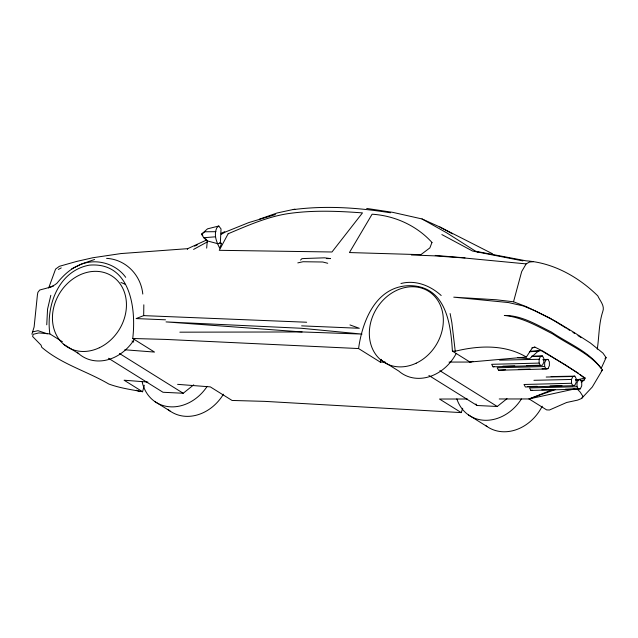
<?xml version="1.0" encoding="UTF-8"?>
<svg xmlns="http://www.w3.org/2000/svg" width="638" height="638" viewBox="0 0 638 638"><rect width="100%" height="100%" fill="white"/><g stroke="black" fill="none" stroke-linecap="round" stroke-linejoin="round"><path stroke-width="0.96" d="M165.505 319.805L136.141 318.577L143.678 315.627L143.829 304.812M124.785 349.784L154.508 352.072L132.736 338.499C136.373 308.146 130.248 261.7 89.328 265.145C58.369 270.863 45.904 305.777 49.844 333.897L62.444 341.753M46.749 324.814L47.563 309.095L50.817 295.306M206.664 248.126L207.278 240.901L205.691 238.732M385.312 362.129L380.336 362.137L358.572 348.555C362.496 320.109 376.54 285.274 410.736 285.672C446.018 286.781 450.723 323.657 452.398 351.107L469.943 362.049L526.35 357.057L532.228 348.037L534.859 347.096L543.249 351.323L578.522 373.326M220.349 242.998L221.027 228.93L218.778 226.011L207.502 228.851L201.544 234.186L203.737 237.719L207.278 240.901L218.029 243.764L220.349 242.998L221.53 243.437L220.006 247.424M597.264 349.177C599.186 336.681 598.739 323.777 602.735 311.671C605.079 305.817 599.975 300.865 597.798 295.88C578.594 276.98 553.345 262.768 526.079 260.822L475.677 251.276L446.895 232.942L422.021 218.954L392.785 212.358L366.683 208.435M219.703 248.222C216.465 241.754 213.586 235.063 216.776 227.854L218.778 226.011M31.9 334.176L34.117 326.983L37.419 294.876L37.897 292.316L39.731 290.019C45.665 288.28 52.021 287.419 56.91 283.296C62.811 276.063 69.566 269.308 78.291 265.607C94.257 257.481 115.287 262.856 125.702 277.323M566.225 328.139L549.82 318.051L526.597 306.766L513.526 301.782L521.685 271.549L526.151 263.893L529.588 262.011L533.28 261.7M49.844 333.897L38.79 332.924L33.16 334.312L32.618 336.505L41.063 345.158L41.781 347.319C61.423 364.186 86.736 371.069 108.755 384.004C119.617 388.016 131.268 389.659 142.577 391.74L144.316 385.248M380.336 362.137L381.205 359.338M177.603 384.355L210.301 386.875L232.065 400.457L264.595 401.358L461.25 412.611L462.71 408.256M48.64 288.081L55.586 269.084L59.366 266.317L76.48 261.484L92.813 257.752L120.973 253.565L187.708 248.661L206.68 239.968M513.526 301.782L496.093 299.756L453.754 297.172L508.382 302.548L523.2 305.905L535.115 310.81L555.61 321.313L573.666 332.199L590.421 343.029L602.974 353.141L606.1 357.615L601.179 368.429C589.113 351.442 568.139 343.459 551.312 331.983C536.462 324.678 521.461 315.244 504.315 315.459C521.868 317.134 537.403 326.138 552.795 333.985C569.495 345.373 590.11 353.356 602.416 369.912L592.303 386.987L581.561 398.479L577.709 400.098L566.648 402.482L549.47 410.003L546.638 409.891L529.093 398.949L499.219 398.973M539.134 363.094L539.134 359.282L540.514 356.323L542.467 355.964L543.847 358.404L543.847 362.224L542.467 365.175L540.514 365.542L493.03 366.81L491.659 364.314L539.134 363.094L540.514 365.542M547.994 359.409L546.04 359.776L544.661 362.727L544.669 366.547L546.048 368.987L548.002 368.628L549.382 365.67L549.374 361.858L547.994 359.409L543.058 359.505M571.481 383.271L571.481 379.458L572.86 376.5L574.814 376.141L576.194 378.581L576.194 382.401L574.814 385.352L572.86 385.719L525.377 386.987L524.005 384.491L571.481 383.271L572.86 385.719M580.341 379.586L578.387 379.953L577.007 382.912L577.015 386.724L578.395 389.164L580.349 388.805L581.728 385.846L581.728 382.034L580.341 379.586L575.404 379.682M581.266 382.425L584.256 379.953L585.15 378.047L565.276 364.8L540.992 350.501L530.25 351.275M187.341 249.394L187.708 248.661M581.561 398.479L583.052 396.525L580.157 392.067L577.422 389.204M300.538 260.081L301.91 258.677L304.789 258.494L324.575 257.824L330.38 258.573L326.457 258.589M605.007 358.62L606.1 357.615M601.267 370.933L602.416 369.912M540.992 350.501L538.185 351.211L529.476 358.811L517.697 357.615M108.476 358.261L162.993 392.266L183.21 393.255L193.713 384.842M428.903 375.471L477.033 405.497L497.249 406.478L507.011 398.67M193.585 249.41L207.414 241.858M221.234 234.305L225.557 231.945L248.844 222.558L275.464 214.575M58.385 269.411L61.248 267.888M71.639 268.893L81.162 264.124L94.591 259.491M221.139 233.341L224.759 231.69M194.534 246.132L197.23 244.912M50.29 287.307L53.608 285.928M574.79 388.917L529.093 398.949L553.042 389.451M529.093 398.949L555.076 389.635M259.578 219.097L277.107 212.988L294.876 209.136M469.943 362.049L472.854 361.379L469.943 362.049L449.032 362.073M531.948 347.766L534.859 347.096M32.41 331.951L38.033 330.683L47.26 333.794M297.802 262.896L303.066 261.732L322.764 262.003L327.717 263.271M576.513 379.945L585.15 378.047M493.03 366.81L494.338 366.531M544.669 366.547L497.193 367.767L498.557 370.263L505.471 369.713M577.015 386.724L529.54 387.944L530.904 390.44L532.22 390.161M580.413 380.647L584.256 379.953M452.398 351.107L455.237 351.219C478.787 345.453 504.786 344.233 526.35 357.057M293.265 209.631C325.539 205.364 358.42 207.685 390.456 212.789M400.959 283.511C415.609 279.699 430.355 285.633 441.193 295.514M203.737 237.719L215.142 236.834M529.373 351.761L538.185 351.211M498.557 370.263L546.048 368.987M530.904 390.44L578.395 389.164M502.904 366.188L514.77 365.885M526.645 365.582L539.501 365.255M518.327 369.386L530.194 369.083M542.061 368.78L548.002 368.628M527.339 386.572L537.228 386.317M550.092 385.99L561.958 385.687M572.836 385.408L574.814 385.352M541.774 389.794L553.64 389.491M565.507 389.188L580.349 388.805M499.594 360.175L539.134 359.282M533.918 380.312L571.481 379.458M531.621 356.498L540.514 356.323M543.082 359.832L546.04 359.776M546.192 377.034L572.86 376.5M575.428 380.009L578.387 379.953M531.598 356.163L542.467 355.964M551.112 376.579L574.814 376.141M215.931 231.69L204.926 231.777L201.544 234.186L202.82 235.366M179.86 332.175L302.101 331.951L362.009 334.081L301.303 328.267L166.032 321.903L302.101 331.951M467.359 399.005L439.486 399.029L461.25 412.611M132.736 338.499L165.266 339.4L358.572 348.555M143.678 315.627L306.647 322.238M411.366 254.961L433.944 255.83L463.674 257.927L526.151 263.893M301.63 325.858L359.314 328.283L349.967 324.941M147.88 382.058L124.107 380.216L142.577 391.74M435.228 255.415L465.014 257.872M522.857 260.886L472.511 251.021L441.855 234.569M106.602 258.366C125.877 259.427 140.934 275.137 142.792 294.054M475.677 251.276L478.46 252.281M136.325 390.233L139.993 391.644M219.807 242.743L221.53 243.437M422.021 218.954L439.853 227L492.624 253.828M439.853 227L452.462 233.859M439.829 370.662L497.249 406.478M380.384 359.593L398.782 371.061A41.917 34.899 -58 0 0 456.146 353.619M468.531 414.971L486.922 426.447M132.042 341.027L133.725 342.072M119.466 353.492L183.21 393.255M63.505 344.177L78.721 353.675M154.819 401.541L170.043 411.039M567.908 329.2L569.582 330.261M572.948 332.39L574.623 333.451M577.98 335.58L581.346 337.701M579.926 374.49L583.443 377.401M475.908 403.942L477.033 405.497M450.117 313.553L451.856 322.605L455.237 351.219M521.405 398.973A41.917 34.899 -58 0 1 485.885 420.306A41.917 34.899 -58 0 1 456.848 398.902M542.204 406.215A41.917 34.899 -58 0 1 485.438 425.339M207.159 386.373A41.917 34.899 -58 0 1 169.804 406.789A41.917 34.899 -58 0 1 142.091 381.556M223.436 394.204A41.917 34.899 -58 0 1 167.834 409.333M134.666 338.746A41.917 34.899 -58 0 1 77.358 352.407M120.909 282.498A41.917 34.899 -58 0 1 125.223 284.389M431.974 242.456L429.868 247.895L420.857 254.674L349.433 252.552L372.098 214.209C394.739 215.636 416.686 225.605 431.974 242.456M228.141 233.755L219.273 250.311L331.967 251.994L362.48 212.893C338.914 211.146 315.212 210.133 291.702 213.14C269.419 215.811 248.637 225.15 228.141 233.755M416.207 363.174A41.917 34.899 -58 0 0 432.277 294.038A41.917 34.899 -58 0 0 370.511 323.227A41.917 34.899 -58 0 0 416.207 363.174M99.321 347.758A41.917 34.899 -58 0 0 115.39 278.623A41.917 34.899 -58 0 0 53.624 307.819A41.917 34.899 -58 0 0 99.321 347.758"/></g></svg>
